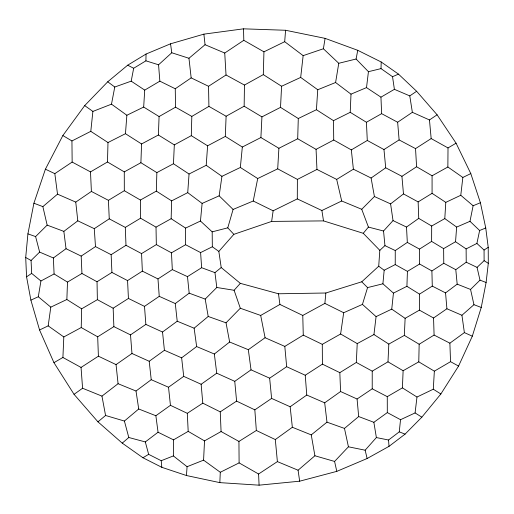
<?xml version="1.0" encoding="UTF-8"?>
<svg xmlns="http://www.w3.org/2000/svg" width="514" height="514" viewBox="0 0 514 514"><rect width="100%" height="100%" fill="white"/><g stroke="black" fill="none" stroke-linecap="round" stroke-linejoin="round"><path stroke-width="0.77" d="M71.941 140.952L72.153 162.058L90.496 171.901L91.396 191.433L108.415 200.332L109.257 218.842L125.307 227.4L125.988 245.3L141.562 253.595L156.333 244.606L171.464 252.824L185.586 244.722L185.593 228.087L171.149 218.707L171.625 200.878L156.333 191.118L156.86 172.614L140.9 162.707L141.568 143.959L125.455 133.698L107.991 142.532L90.792 131.346L71.941 140.952L62.856 135.542L45.405 169.19L33.905 203.229L27.917 233.864L25.7 257.488L26.567 276.834L30.885 300.131L39.565 329.988L53.951 362.666L74.048 394.334L97.956 421.84L122.236 443.132L142.95 457.762L161.82 467.316L186.441 475.521L219.831 482.633L259.082 485.171L299.662 481.194L336.805 471.364L367.124 458.514L389.008 446.358L405.071 434.131L421.846 417.175L440.858 393.987L458.565 366.077L472.315 336.182L481.245 307.443L486.109 282.482L488.3 263.303L488.223 247.33L485.749 227.978L480.404 202.741L470.798 173.591L456.072 143.188L437.099 114.802L416.636 91.28L398.485 74.119L381.202 61.995L357.75 50.314L325.105 38.364L285.578 30.268L243.52 28.829L203.891 34.142L170.539 43.812L146.04 54.047L127.684 65.194L107.722 81.79L84.701 105.601L62.856 135.542M470.798 173.591L462.844 177.465L460.775 195.275L445.786 202.362L432.075 193.328L432.081 175.775L416.597 166.754L415.53 148.617L399.115 139.924L397.643 122.242L381.626 113.658L366.411 122.268L350.22 112.322L333.496 120.655L316.425 109.726L298.287 118.516L280.515 107.375L261.928 116.89L244.15 106.212L244.458 85.061L263.309 74.62L263.939 51.83L243.803 40.304L243.52 28.829M418.73 218.373L431.676 226.025L431.619 241.407L419.495 249.104L419.623 264.016L407.429 271.366L395.227 264.588L395.26 250.556L407.326 242.415L406.503 227.066L418.73 218.373L418.139 201.906L403.477 193.913L401.922 176.321L385.712 167.808L383.971 149.548L367.292 140.47L366.411 122.268M253.235 201.013L273.133 210.798L297.298 198.899L297.388 179.405L277.701 168.836L257.713 178.538L253.235 201.013L233.086 209.436L227.779 227.837L233.851 234.339L271.655 221.418L323.512 220.892L363.257 233.298L379.82 250.344L378.715 266.22L361.766 281.794L325.85 293.006L278.485 293.777L240.327 283.342L221.213 267.55L218.835 251.417L212.333 246.771L212.179 231.846L200.454 221.033L202.118 203.416L187.732 192.641L189.049 174.021L206.21 165.302L207.605 145.803L225.312 136.409L226.109 116.241L244.15 106.212M240.327 283.342L234.101 290.275L240.314 308.233L226.031 322.818L229.642 342.016L248.32 349.7L251.031 369.836L269.644 378.175L286.664 366.713L305.239 375.233L322.406 364.137L339.831 372.65L356.324 362.454L372.22 371.14L387.993 361.837L388.815 344.097L404.338 335.391L405.122 318.339L419.418 310.135L419.508 294.124L432.287 286.112L445.554 292.896L446.91 308.766L433.553 317.999L434.092 335.064L419.161 344.245L418.775 361.85L403.124 370.729L402.404 387.871L387.273 396.654L372.226 388.815L357.076 399.005L340.583 391.52L324.687 402.822L306.768 395.041L290.159 406.76L271.61 398.414L254.835 409.857L256.345 430.494L275.311 439.56L277.387 461.617L258.587 474.011L259.082 485.171M462.844 177.465L447.867 166.999L448.015 147.936L456.072 143.188M186.441 475.521L187.077 466.706L173.366 455.924L173.526 439.856L188.195 431.368L204.527 440.884L221.078 431.535L238.939 441.43L239.106 462.896L258.587 474.011M107.722 81.79L114.763 87.02L131.192 81.161L133.672 68.266L145.912 60.832L146.04 54.047M53.951 362.666L62.907 357.468L63.813 336.959L81.231 327.546L81.649 308.818L97.377 299.668L113.151 308.207L113.877 326.628L97.686 336.818L98.405 356.196L81.045 367.439L82.587 388.25L74.048 394.334M90.496 171.901L107.484 161.981L107.991 142.532M207.605 145.803L191.304 135.664L191.818 116.415L208.915 106.385L226.109 116.241M416.636 91.28L409.78 95.9L394.392 89.327L392.535 76.702L381.015 68.619L381.202 61.995M233.086 209.436L219.15 195.834L221.932 176.341L240.34 167.474L242.332 147.036L260.9 137.546L278.896 148.276L297.696 138.767L298.287 118.516M419.508 294.124L406.915 286.317L407.429 271.366M81.649 308.818L66.859 299.508L67.501 282.096L81.944 273.48L97.03 281.749L97.377 299.668M141.568 143.959L158.389 135.009L159.083 116.549L175.544 107.182L191.818 116.415M350.22 112.322L350.998 94.158L335.597 82.503L317.748 89.744L300.684 77.415L303.151 55.64L284.692 41.692L285.578 30.268M219.831 482.633L220.294 472.27L203.576 460.152L204.527 440.884M189.049 174.021L173.462 163.741L174.323 144.89L191.304 135.664M356.324 362.454L357.224 343.596L373.948 334.543L376.081 316.618L362.441 304.397L367.561 287.589L382.904 283.805L393.441 293.108L391.745 309.12L376.081 316.618M260.9 137.546L261.928 116.89M280.515 107.375L281.588 86.256L263.309 74.62M277.701 168.836L278.896 148.276M387.273 396.654L387.312 412.588L400.534 419.7L415.081 412.928L416.982 397.039L433.289 389.214L434.356 371.166L450.54 361.676L458.565 366.077M431.676 226.025L444.796 218.591L445.786 202.362M125.455 133.698L126.868 115.258L143.676 107.06L144.723 90.111L159.854 81.167L175.261 88.755L191.163 77.884L208.536 86.281L226.031 74.986L224.74 53.026L243.803 40.304M316.425 109.726L317.748 89.744M432.287 286.112L431.895 270.962L443.768 263.271L443.627 248.628L455.539 241.734L456.65 227.079L444.796 218.591M240.314 308.233L260.688 315.448L279.912 304.449L302.772 315.442L324.874 303.395L325.85 293.006M382.904 283.805L384.176 270.236L395.227 264.588M90.792 131.346L92.886 111.416L84.701 105.601M367.124 458.514L365.146 450.2L376.376 437.562L388.552 440.016L399.262 431.856L400.534 419.7M350.998 94.158L366.514 87.605L368.435 71.684L356.086 59.02L357.75 50.314M39.565 329.988L48.175 325.863L50.802 307.147L66.859 299.508M271.655 221.418L273.133 210.798M260.688 315.448L265.083 337.724L284.807 346.397L303.266 335.122L322.291 344.341L340.615 333.997L343.693 312.73L362.441 304.397M335.597 82.503L338.765 63.286L323.383 48.759L325.105 38.364M30.885 300.131L38.299 296.764L40.934 280.991L54.086 273.962L67.501 282.096M92.886 111.416L111.493 104.169L114.763 87.02M456.65 227.079L469.982 221.322L473.118 205.748L480.404 202.741M455.539 241.734L466.121 248.911L476.896 243.437L479.639 230.503L485.749 227.978M363.257 233.298L368.422 227.079L361.74 209.288L341.701 200.993L321.892 210.515L297.298 198.899M218.835 251.417L233.851 234.339M379.82 250.344L384.947 245.621L383.54 231.004L393.03 220.59L390.595 203.904L374.417 196.534L371.095 178.03L353.388 169.196L351.325 149.902L333.727 140.02L316.065 149.349L297.696 138.767M336.805 471.364L334.588 461.437L348.428 446.801L344.476 428.413L326.981 422.161L311.253 434.889L292.344 427.269L275.311 439.56M361.74 209.288L374.417 196.534M251.031 369.836L234.757 381.33L216.747 373.19L214.338 354.011L196.644 346.558L194.125 328.195L208.202 316.463L205.189 299.084L216.799 287.487L214.955 272.638L221.213 267.55M45.405 169.19L54.825 173.642L57.523 194.157L75.757 202.105L77.794 220.827L63.852 231.377L66.03 248.712L53.372 257.964L39.642 252.091L35.607 236.581L47.153 225.119L42.868 206.622L33.905 203.229M481.245 307.443L473.953 304.686L470.554 289.446L479.992 280.143L477.056 267.383L466.23 262.211L455.789 269.677L457.177 284.152L445.554 292.896M40.934 280.991L31.65 273.384L31.071 260.489L39.642 252.091M477.056 267.383L484.111 260.682L484.059 250.035L476.896 243.437M159.854 81.167L158.563 64.79L171.772 52.762L170.539 43.812M472.315 336.182L464.373 332.609L461.932 315.268L473.953 304.686M122.236 443.132L128.796 437.498L145.314 441.937L158.055 432.235L155.87 415.736L138.729 408.99L136.004 391.019L118.072 383.714L101.958 396.121L82.587 388.25M299.662 481.194L298.075 470.214L314.909 455.777L334.588 461.437M42.868 206.622L57.523 194.157M191.163 77.884L188.966 58.275L205.054 44.712L203.891 34.142M97.956 421.84L105.569 415.479L124.401 421.05L138.729 408.99M344.476 428.413L358.676 416.552L357.076 399.005M214.338 354.011L229.642 342.016M390.595 203.904L403.477 193.913M216.747 373.19L201.135 384.266L183.71 376.364L181.635 357.834L196.644 346.558M98.405 356.196L116.055 364.606L131.969 353.491L149.208 361.271L164.422 350.285L162.527 332.025L177.214 321.211L175.28 303.556L189.178 293.166L205.189 299.084M136.004 391.019L151.225 379.692L149.208 361.271M450.54 361.676L449.885 343.172L464.373 332.609M358.676 416.552L373.864 422.302L387.312 412.588M151.225 379.692L168.521 387.241L183.71 376.364M155.87 415.736L170.442 405.315L168.521 387.241M248.32 349.7L265.083 337.724M371.095 178.03L385.712 167.808M131.969 353.491L130.511 334.884L145.854 324.405L162.527 332.025M75.757 202.105L91.396 191.433M26.567 276.834L31.65 273.384M145.854 324.405L144.498 306.376L159.244 296.34L175.28 303.556M397.643 122.242L412.356 112.315L429.466 119.955L437.099 114.802M54.825 173.642L72.153 162.058M81.944 273.48L81.18 256.094L95.488 246.604L94.274 228.666L109.257 218.842M221.078 431.535L220.243 411.855L236.594 401.113L254.835 409.857M170.442 405.315L187.295 413.32L202.792 403.156L220.243 411.855M97.03 281.749L111.923 272.439L127.556 280.593L142.359 271.129L157.978 278.935L172.318 269.619L187.475 276.628L201.636 267.704L214.955 272.638M401.922 176.321L416.597 166.754M484.059 250.035L488.223 247.33M415.53 148.617L431.169 138.574L448.015 147.936M113.151 308.207L128.436 298.441L144.498 306.376M383.971 149.548L399.115 139.924M95.488 246.604L111.146 254.681L125.988 245.3M238.939 441.43L256.345 430.494M418.139 201.906L432.075 193.328M297.388 179.405L316.952 169.434L336.676 179.405L353.388 169.196M108.415 200.332L124.317 190.713L124.279 171.894L107.484 161.981M125.307 227.4L140.56 218.206L140.406 200.036L124.317 190.713M142.95 457.762L148.642 454.337L161.216 460.705L173.366 455.924M351.325 149.902L367.292 140.47M381.626 113.658L380.951 97.165L394.392 89.327M140.406 200.036L156.333 191.118M140.56 218.206L156.012 227.124L171.149 218.707M432.081 175.775L447.867 166.999M124.279 171.894L140.9 162.707M156.86 172.614L173.462 163.741M171.625 200.878L187.732 192.641M393.441 293.108L406.915 286.317M220.294 472.27L239.106 462.896M185.586 244.722L200.601 252.592L212.333 246.771M263.939 51.83L284.692 41.692M185.593 228.087L200.454 221.033M281.588 86.256L300.684 77.415M202.118 203.416L219.15 195.834M392.535 76.702L398.485 74.119M187.077 466.706L203.576 460.152M303.151 55.64L323.383 48.759M212.179 231.846L227.779 227.837M338.765 63.286L356.086 59.02M368.435 71.684L381.015 68.619M216.799 287.487L234.101 290.275M348.428 446.801L365.146 450.2M368.422 227.079L383.54 231.004M145.912 60.832L158.563 64.79M171.772 52.762L188.966 58.275M27.917 233.864L35.607 236.581M208.202 316.463L226.031 322.818M47.153 225.119L63.852 231.377M479.992 280.143L486.109 282.482M399.262 431.856L405.071 434.131M457.177 284.152L470.554 289.446M177.214 321.211L194.125 328.195M277.387 461.617L298.075 470.214M205.054 44.712L224.74 53.026M446.91 308.766L461.932 315.268M164.422 350.285L181.635 357.834M77.794 220.827L94.274 228.666M384.947 245.621L395.26 250.556M393.03 220.59L406.503 227.066M66.03 248.712L81.18 256.094M158.055 432.235L173.526 439.856M324.874 303.395L343.693 312.73M113.877 326.628L130.511 334.884M127.684 65.194L133.672 68.266M434.092 335.064L449.885 343.172M443.768 263.271L455.789 269.677M226.031 74.986L244.458 85.061M407.326 242.415L419.495 249.104M62.907 357.468L81.045 367.439M419.418 310.135L433.553 317.999M25.7 257.488L31.071 260.489M81.231 327.546L97.686 336.818M419.623 264.016L431.895 270.962M340.615 333.997L357.224 343.596M387.993 361.837L403.124 370.729M404.338 335.391L419.161 344.245M418.775 361.85L434.356 371.166M431.619 241.407L443.627 248.628M143.676 107.06L159.083 116.549M158.389 135.009L174.323 144.89M484.111 260.682L488.3 263.303M225.312 136.409L242.332 147.036M415.081 412.928L421.846 417.175M402.404 387.871L416.982 397.039M433.289 389.214L440.858 393.987M240.34 167.474L257.713 178.538M373.948 334.543L388.815 344.097M366.514 87.605L380.951 97.165M131.192 81.161L144.723 90.111M391.745 309.12L405.122 318.339M206.21 165.302L221.932 176.341M48.175 325.863L63.813 336.959M111.493 104.169L126.868 115.258M378.715 266.22L384.176 270.236M38.299 296.764L50.802 307.147M460.775 195.275L473.118 205.748M469.982 221.322L479.639 230.503M361.766 281.794L367.561 287.589M145.314 441.937L148.642 454.337M124.401 421.05L128.796 437.498M336.676 179.405L341.701 200.993M101.958 396.121L105.569 415.479M311.253 434.889L314.909 455.777M373.864 422.302L376.376 437.562M409.78 95.9L412.356 112.315M321.892 210.515L323.512 220.892M278.485 293.777L279.912 304.449M324.687 402.822L326.981 422.161M290.159 406.76L292.344 427.269M116.055 364.606L118.072 383.714M187.475 276.628L189.178 293.166M269.644 378.175L271.61 398.414M234.757 381.33L236.594 401.113M429.466 119.955L431.169 138.574M284.807 346.397L286.664 366.713M161.216 460.705L161.82 467.316M201.135 384.266L202.792 403.156M305.239 375.233L306.768 395.041M157.978 278.935L159.244 296.34M388.552 440.016L389.008 446.358M200.601 252.592L201.636 267.704M171.464 252.824L172.318 269.619M187.295 413.32L188.195 431.368M127.556 280.593L128.436 298.441M141.562 253.595L142.359 271.129M316.065 149.349L316.952 169.434M111.146 254.681L111.923 272.439M53.372 257.964L54.086 273.962M339.831 372.65L340.583 391.52M302.772 315.442L303.266 335.122M208.536 86.281L208.915 106.385M156.012 227.124L156.333 244.606M175.261 88.755L175.544 107.182M333.496 120.655L333.727 140.02M466.121 248.911L466.23 262.211M322.291 344.341L322.406 364.137M372.22 371.14L372.226 388.815"/></g></svg>
